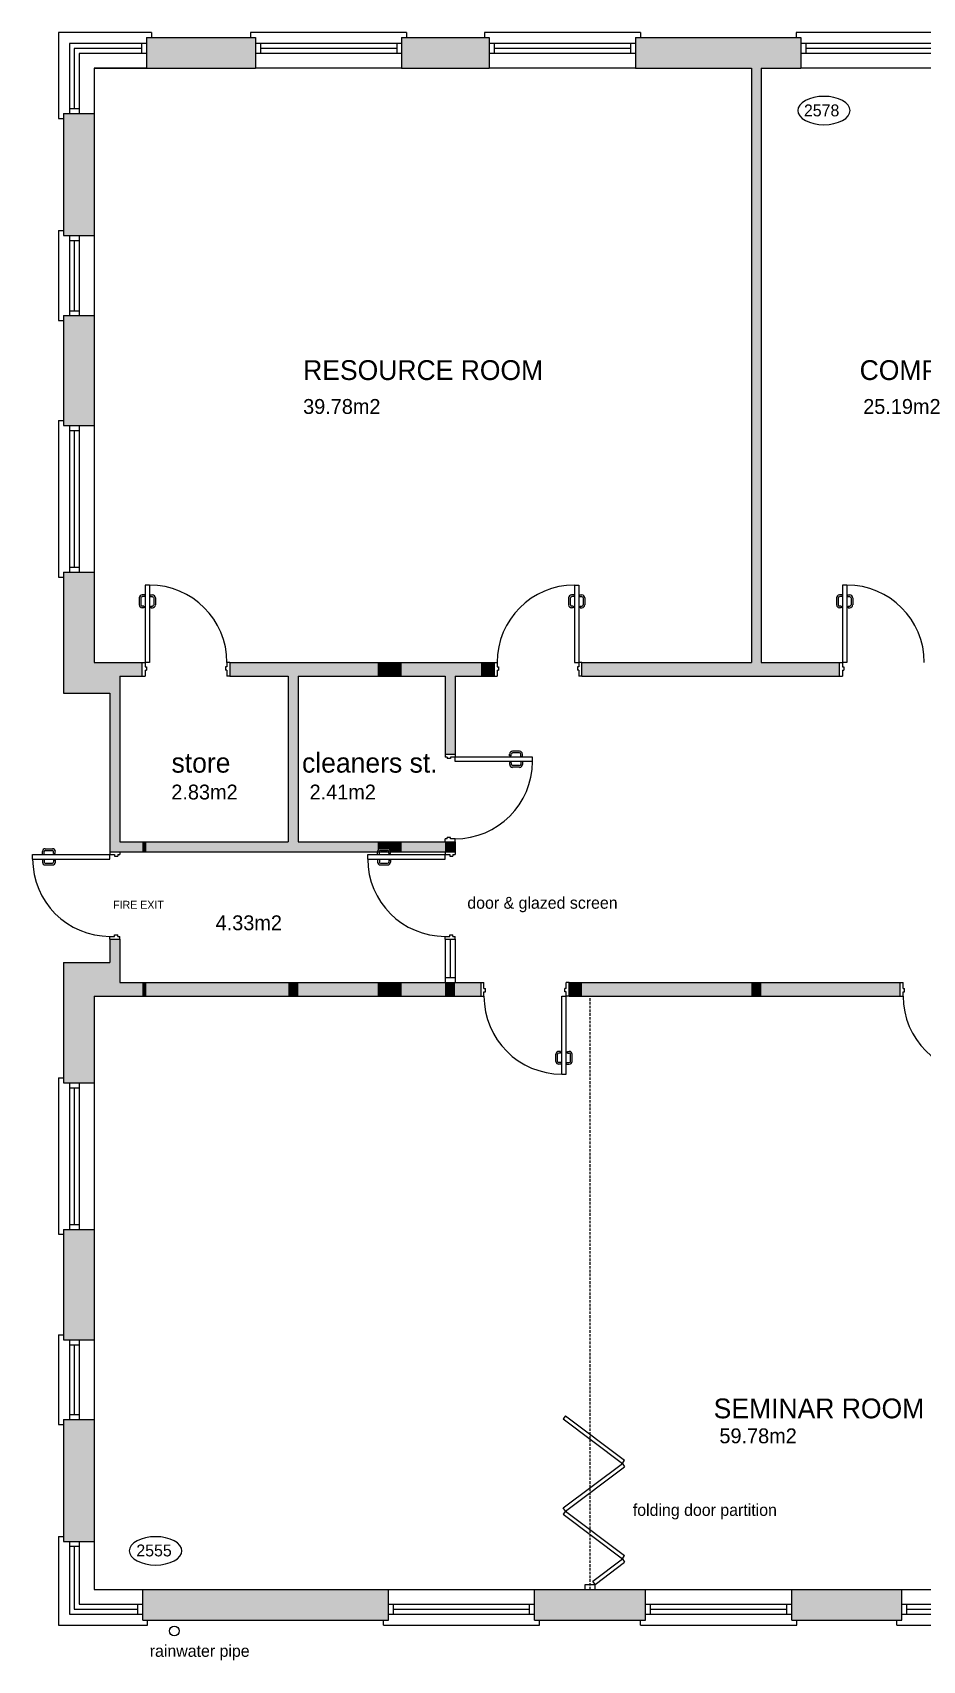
# Model space of a CAD drawing. Extents: x -3138 to 23381, y 5420 to 23275.
# Drawn here: x -3138 to 5842, y 6029 to 22465 of the extents above; entities that cross this region are included whole.
import ezdxf

# ---------------------------------------------------------------- set-up
doc = ezdxf.new("R2010")
doc.units = 0
doc.linetypes.add('DASHEDX2', pattern=[38.1, 25.4, -12.7])
for name, color, linetype in [('A-DOORS___FRAMES-G', 150, 'CONTINUOUS'), ('A-EXTERNAL_-WALL_G', 7, 'CONTINUOUS'), ('A-INTERNAL_WALL_G', 7, 'CONTINUOUS'), ('A-WINDOW_G', 62, 'CONTINUOUS'), ('AREA', 6, 'CONTINUOUS'), ('CEILING_HEIGHTS', 40, 'CONTINUOUS'), ('RAINWATER_PIPES', 5, 'CONTINUOUS'), ('ROOM_TITLES', 7, 'CONTINUOUS'), ('TEXT', 7, 'CONTINUOUS'), ('WALLSHADE', 254, 'CONTINUOUS')]:
    doc.layers.add(name, color=color, linetype=linetype)
doc.styles.add('STYLE2', font='comic.ttf', dxfattribs={"height": 200})

# ---------------------------------------------------------------- blocks, each defined once
blk = doc.blocks.new('*U13')
at = {"layer": 'WALLSHADE', "linetype": 'CONTINUOUS'}
for points in [[(-1989, 22105), (-1989, 22415), (-1147, 22105)], [(-1147, 22105), (-1989, 22415), (-1147, 22415)], [(-1147, 22105), (-1147, 22415), (-889, 22105)], [(-889, 22105), (-1147, 22415), (-889, 22415)], [(586, 22105), (586, 22415), (1025, 22105)], [(1025, 22105), (586, 22415), (1025, 22415)], [(1025, 22105), (1025, 22415), (1125, 22105)], [(1125, 22105), (1025, 22415), (1125, 22415)], [(1125, 22105), (1125, 22415), (1387, 22105)], [(1387, 22105), (1125, 22415), (1387, 22415)], [(1387, 22105), (1387, 22415), (1471, 22105)], [(1471, 22105), (1387, 22415), (1471, 22415)], [(2946, 22105), (2946, 22415), (4115, 22105)], [(4115, 22105), (2946, 22415), (4115, 22415)], [(4115, 15966), (4115, 22415), (4215, 15966)], [(4215, 15966), (4115, 22415), (4215, 22415)], [(4215, 22105), (4215, 22415), (4616, 22105)], [(4616, 22105), (4215, 22415), (4616, 22415)], [(-2827, 20417), (-2827, 21647), (-2517, 20417)], [(-2517, 20417), (-2827, 21647), (-2517, 21647)], [(-2827, 18497), (-2827, 19607), (-2517, 18497)], [(-2517, 18497), (-2827, 19607), (-2517, 19607)], [(-2827, 15797), (-2827, 17017), (-2517, 15797)], [(-2517, 15797), (-2827, 17017), (-2517, 17017)], [(-2517, 15797), (-2517, 16106), (-2357, 15797)], [(-2357, 15797), (-2517, 16106), (-2357, 16106)], [(-2357, 14195), (-2357, 16106), (-2257, 14195)], [(-2257, 14195), (-2357, 16106), (-2257, 16106)], [(-2257, 15966), (-2257, 16106), (-2032, 15966)], [(-2032, 15966), (-2257, 16106), (-2032, 16106)], [(-1147, 15966), (-1147, 16106), (-889, 15966)], [(-889, 15966), (-1147, 16106), (-889, 16106)], [(-889, 15966), (-889, 16106), (-558, 15966)], [(-558, 15966), (-889, 16106), (-558, 16106)], [(-558, 14195), (-558, 16106), (-458, 14195)], [(-458, 14195), (-558, 16106), (-458, 16106)], [(-458, 15966), (-458, 16106), (344, 15966)], [(344, 15966), (-458, 16106), (344, 16106)], [(344, 15966), (344, 16106), (344, 15966)], [(344, 15966), (344, 16106), (344, 16106)], [(344, 15966), (344, 16106), (346, 15966)], [(346, 15966), (344, 16106), (346, 16106)], [(346, 15966), (346, 16106), (348, 15966)], [(348, 15966), (346, 16106), (348, 16106)], [(348, 15966), (348, 16106), (350, 15966)], [(350, 15966), (348, 16106), (350, 16106)], [(350, 15966), (350, 16106), (354, 15966)], [(354, 15966), (350, 16106), (354, 16106)], [(354, 15966), (354, 16106), (358, 15966)], [(358, 15966), (354, 16106), (358, 16106)], [(358, 15966), (358, 16106), (363, 15966)], [(363, 15966), (358, 16106), (363, 16106)], [(363, 15966), (363, 16106), (367, 15966)], [(367, 15966), (363, 16106), (367, 16106)], [(367, 15966), (367, 16106), (372, 15966)], [(372, 15966), (367, 16106), (372, 16106)], [(372, 15966), (372, 16106), (445, 15966)], [(445, 15966), (372, 16106), (445, 16106)], [(445, 15966), (445, 16106), (450, 15966)], [(450, 15966), (445, 16106), (450, 16106)], [(450, 15966), (450, 16106), (455, 15966)], [(455, 15966), (450, 16106), (455, 16106)], [(455, 15966), (455, 16106), (459, 15966)], [(459, 15966), (455, 16106), (459, 16106)], [(459, 15966), (459, 16106), (463, 15966)], [(463, 15966), (459, 16106), (463, 16106)], [(463, 15966), (463, 16106), (467, 15966)], [(467, 15966), (463, 16106), (467, 16106)], [(467, 15966), (467, 16106), (469, 15966)], [(469, 15966), (467, 16106), (469, 16106)], [(469, 15966), (469, 16106), (472, 15966)], [(472, 15966), (469, 16106), (472, 16106)], [(472, 15966), (472, 16106), (473, 15966)], [(473, 15966), (472, 16106), (473, 16106)], [(473, 15966), (473, 16106), (473, 15966)], [(473, 15966), (473, 16106), (473, 16106)], [(473, 15966), (473, 16106), (586, 15966)], [(586, 15966), (473, 16106), (586, 16106)], [(586, 15966), (586, 16106), (1025, 15966)], [(1025, 15966), (586, 16106), (1025, 16106)], [(1025, 15180), (1025, 16106), (1125, 15180)], [(1125, 15180), (1025, 16106), (1125, 16106)], [(1125, 15966), (1125, 16106), (1387, 15966)], [(1387, 15966), (1125, 16106), (1387, 16106)], [(1387, 15966), (1387, 16106), (1471, 15966)], [(1471, 15966), (1387, 16106), (1471, 16106)], [(1471, 15966), (1471, 16106), (1520, 15966)], [(1520, 15966), (1471, 16106), (1520, 16106)], [(2405, 15966), (2405, 16106), (2946, 15966)], [(2946, 15966), (2405, 16106), (2946, 16106)], [(2946, 15966), (2946, 16106), (4115, 15966)], [(4115, 15966), (2946, 16106), (4115, 16106)], [(4215, 15966), (4215, 16106), (4616, 15966)], [(4616, 15966), (4215, 16106), (4616, 16106)], [(4616, 15966), (4616, 16106), (5005, 15966)], [(5005, 15966), (4616, 16106), (5005, 16106)], [(-2257, 14195), (-2257, 14295), (-2032, 14195)], [(-2032, 14195), (-2257, 14295), (-2032, 14295)], [(-2032, 14195), (-2032, 14295), (-1989, 14195)], [(-1989, 14195), (-2032, 14295), (-1989, 14295)], [(-1989, 14195), (-1989, 14295), (-1147, 14195)], [(-1147, 14195), (-1989, 14295), (-1147, 14295)], [(-1147, 14195), (-1147, 14295), (-889, 14195)], [(-889, 14195), (-1147, 14295), (-889, 14295)], [(-889, 14195), (-889, 14295), (-558, 14195)], [(-558, 14195), (-889, 14295), (-558, 14295)], [(-458, 14195), (-458, 14295), (344, 14195)], [(344, 14195), (-458, 14295), (344, 14295)], [(344, 14196), (344, 14295), (344, 14201)], [(344, 14201), (344, 14295), (344, 14295)], [(344, 14201), (344, 14295), (346, 14206)], [(346, 14206), (344, 14295), (346, 14295)], [(346, 14206), (346, 14295), (348, 14210)], [(348, 14210), (346, 14295), (348, 14295)], [(348, 14210), (348, 14295), (350, 14214)], [(350, 14214), (348, 14295), (350, 14295)], [(350, 14214), (350, 14295), (354, 14218)], [(354, 14218), (350, 14295), (354, 14295)], [(354, 14218), (354, 14295), (358, 14221)], [(358, 14221), (354, 14295), (358, 14295)], [(358, 14221), (358, 14295), (363, 14223)], [(363, 14223), (358, 14295), (363, 14295)], [(363, 14223), (363, 14295), (367, 14224)], [(367, 14224), (363, 14295), (367, 14295)], [(367, 14224), (367, 14295), (372, 14225)], [(372, 14225), (367, 14295), (372, 14295)], [(372, 14225), (372, 14295), (445, 14225)], [(445, 14225), (372, 14295), (445, 14295)], [(445, 14225), (445, 14295), (450, 14224)], [(450, 14224), (445, 14295), (450, 14295)], [(450, 14224), (450, 14295), (455, 14223)], [(455, 14223), (450, 14295), (455, 14295)], [(455, 14223), (455, 14295), (459, 14221)], [(459, 14221), (455, 14295), (459, 14295)], [(459, 14221), (459, 14295), (463, 14218)], [(463, 14218), (459, 14295), (463, 14295)], [(463, 14218), (463, 14295), (467, 14214)], [(467, 14214), (463, 14295), (467, 14295)], [(467, 14214), (467, 14295), (469, 14210)], [(469, 14210), (467, 14295), (469, 14295)], [(469, 14210), (469, 14295), (472, 14206)], [(472, 14206), (469, 14295), (472, 14295)], [(472, 14206), (472, 14295), (473, 14201)], [(473, 14201), (472, 14295), (473, 14295)], [(473, 14201), (473, 14295), (473, 14196)], [(473, 14196), (473, 14295), (473, 14295)], [(473, 14195), (473, 14295), (586, 14195)], [(586, 14195), (473, 14295), (586, 14295)], [(586, 14195), (586, 14295), (1025, 14195)], [(1025, 14195), (586, 14295), (1025, 14295)], [(1025, 14195), (1025, 14295), (1125, 14195)], [(1125, 14195), (1025, 14295), (1125, 14295)], [(-2357, 12735), (-2357, 13310), (-2257, 12735)], [(-2257, 12735), (-2357, 13310), (-2257, 13310)], [(-2827, 11862), (-2827, 13077), (-2517, 11862)], [(-2517, 11862), (-2827, 13077), (-2517, 13077)], [(-2517, 12735), (-2517, 13077), (-2357, 12735)], [(-2357, 12735), (-2517, 13077), (-2357, 13077)], [(-2257, 12735), (-2257, 12875), (-2032, 12735)], [(-2032, 12735), (-2257, 12875), (-2032, 12875)], [(-2032, 12735), (-2032, 12875), (-1989, 12735)], [(-1989, 12735), (-2032, 12875), (-1989, 12875)], [(-1989, 12735), (-1989, 12875), (-1147, 12735)], [(-1147, 12735), (-1989, 12875), (-1147, 12875)], [(-1147, 12735), (-1147, 12875), (-889, 12735)], [(-889, 12735), (-1147, 12875), (-889, 12875)], [(-889, 12735), (-889, 12875), (-558, 12735)], [(-558, 12735), (-889, 12875), (-558, 12875)], [(-558, 12735), (-558, 12875), (-458, 12735)], [(-458, 12735), (-558, 12875), (-458, 12875)], [(-458, 12735), (-458, 12875), (344, 12735)], [(344, 12735), (-458, 12875), (344, 12875)], [(344, 12735), (344, 12875), (344, 12735)], [(344, 12735), (344, 12875), (344, 12875)], [(344, 12735), (344, 12875), (346, 12735)], [(346, 12735), (344, 12875), (346, 12875)], [(346, 12735), (346, 12875), (348, 12735)], [(348, 12735), (346, 12875), (348, 12875)], [(348, 12735), (348, 12875), (350, 12735)], [(350, 12735), (348, 12875), (350, 12875)], [(350, 12735), (350, 12875), (354, 12735)], [(354, 12735), (350, 12875), (354, 12875)], [(354, 12735), (354, 12875), (358, 12735)], [(358, 12735), (354, 12875), (358, 12875)], [(358, 12735), (358, 12875), (363, 12735)], [(363, 12735), (358, 12875), (363, 12875)], [(363, 12735), (363, 12875), (367, 12735)], [(367, 12735), (363, 12875), (367, 12875)], [(367, 12735), (367, 12875), (372, 12735)], [(372, 12735), (367, 12875), (372, 12875)], [(372, 12735), (372, 12875), (445, 12735)], [(445, 12735), (372, 12875), (445, 12875)], [(445, 12735), (445, 12875), (450, 12735)], [(450, 12735), (445, 12875), (450, 12875)], [(450, 12735), (450, 12875), (455, 12735)], [(455, 12735), (450, 12875), (455, 12875)], [(455, 12735), (455, 12875), (459, 12735)], [(459, 12735), (455, 12875), (459, 12875)], [(459, 12735), (459, 12875), (463, 12735)], [(463, 12735), (459, 12875), (463, 12875)], [(463, 12735), (463, 12875), (467, 12735)], [(467, 12735), (463, 12875), (467, 12875)], [(467, 12735), (467, 12875), (469, 12735)], [(469, 12735), (467, 12875), (469, 12875)], [(469, 12735), (469, 12875), (472, 12735)], [(472, 12735), (469, 12875), (472, 12875)], [(472, 12735), (472, 12875), (473, 12735)], [(473, 12735), (472, 12875), (473, 12875)], [(473, 12735), (473, 12875), (473, 12735)], [(473, 12735), (473, 12875), (473, 12875)], [(473, 12735), (473, 12875), (586, 12735)], [(586, 12735), (473, 12875), (586, 12875)], [(586, 12735), (586, 12875), (1025, 12735)], [(1025, 12735), (586, 12875), (1025, 12875)], [(1025, 12735), (1025, 12875), (1125, 12735)], [(1125, 12735), (1025, 12875), (1125, 12875)], [(1125, 12735), (1125, 12875), (1387, 12735)], [(1387, 12735), (1125, 12875), (1387, 12875)], [(2277, 12735), (2277, 12875), (2405, 12735)], [(2405, 12735), (2277, 12875), (2405, 12875)], [(2405, 12735), (2405, 12875), (2946, 12735)], [(2946, 12735), (2405, 12875), (2946, 12875)], [(2946, 12735), (2946, 12875), (4115, 12735)], [(4115, 12735), (2946, 12875), (4115, 12875)], [(4115, 12735), (4115, 12875), (4215, 12735)], [(4215, 12735), (4115, 12875), (4215, 12875)], [(4215, 12735), (4215, 12875), (4616, 12735)], [(4616, 12735), (4215, 12875), (4616, 12875)], [(4616, 12735), (4616, 12875), (5005, 12735)], [(5005, 12735), (4616, 12875), (5005, 12875)], [(5005, 12735), (5005, 12875), (5617, 12735)], [(5617, 12735), (5005, 12875), (5617, 12875)]]:
    blk.add_solid(points, dxfattribs=at)
blk = doc.blocks.new('*U14')
at = {"layer": 'WALLSHADE', "linetype": 'CONTINUOUS'}
for points in [[(-2827, 9267), (-2827, 10382), (-2517, 9267)], [(-2517, 9267), (-2827, 10382), (-2517, 10382)], [(-2827, 7232), (-2827, 8462), (-2517, 7232)], [(-2517, 7232), (-2827, 8462), (-2517, 8462)], [(-2027, 6437), (-2027, 6747), (453, 6437)], [(453, 6437), (-2027, 6747), (453, 6747)], [(1928, 6437), (1928, 6747), (3048, 6437)], [(3048, 6437), (1928, 6747), (3048, 6747)], [(4523, 6437), (4523, 6747), (5633, 6437)], [(5633, 6437), (4523, 6747), (5633, 6747)]]:
    blk.add_solid(points, dxfattribs=at)

msp = doc.modelspace()

# ---------------------------------------------------------------- linework, layer by layer
at = {"layer": 'A-DOORS___FRAMES-G'}
for p, q in [((-2005, 16787), (-2033, 16787)), ((-2005, 16770), (-2033, 16770)), ((-2005, 16787), (-2005, 16770)), ((-2002, 16887), (-2002, 16106)), ((-1958, 16887), (-2002, 16887)), ((-1958, 16887), (-1958, 16106)), ((-1956, 16787), (-1956, 16770)), ((-1956, 16787), (-1928, 16787)), ((-1956, 16770), (-1928, 16770)), ((2328, 16787), (2300, 16787)), ((2328, 16770), (2300, 16770)), ((2328, 16787), (2328, 16770)), ((2331, 16887), (2331, 16106)), ((2331, 16887), (2375, 16887)), ((2375, 16887), (2375, 16106)), ((2377, 16787), (2377, 16770)), ((2377, 16787), (2406, 16787)), ((2377, 16770), (2406, 16770)), ((5032, 16787), (5004, 16787)), ((5032, 16770), (5004, 16770)), ((5032, 16787), (5032, 16770)), ((5035, 16887), (5035, 16106)), ((5079, 16887), (5035, 16887)), ((5079, 16887), (5079, 16106)), ((5081, 16787), (5081, 16770)), ((5081, 16787), (5109, 16787)), ((5081, 16770), (5109, 16770)), ((-2062, 16758), (-2062, 16686)), ((-2045, 16758), (-2045, 16686)), ((-2015, 16674), (-2033, 16674)), ((-2015, 16657), (-2033, 16657)), ((-2015, 16674), (-2015, 16657)), ((-1946, 16674), (-1928, 16674)), ((-1946, 16674), (-1946, 16657)), ((-1946, 16657), (-1928, 16657)), ((-1916, 16758), (-1916, 16686)), ((-1899, 16758), (-1899, 16686)), ((2271, 16758), (2271, 16686)), ((2288, 16758), (2288, 16686)), ((2318, 16674), (2300, 16674)), ((2318, 16657), (2300, 16657)), ((2318, 16674), (2318, 16657)), ((2387, 16674), (2406, 16674)), ((2387, 16674), (2387, 16657)), ((2387, 16657), (2406, 16657)), ((2417, 16758), (2417, 16686)), ((2434, 16758), (2434, 16686)), ((4975, 16758), (4975, 16686)), ((4992, 16758), (4992, 16686)), ((5022, 16674), (5004, 16674)), ((5022, 16657), (5004, 16657)), ((5022, 16674), (5022, 16657)), ((5091, 16674), (5109, 16674)), ((5091, 16674), (5091, 16657)), ((5091, 16657), (5109, 16657)), ((5121, 16758), (5121, 16686)), ((5138, 16758), (5138, 16686)), ((-2032, 16106), (-2002, 16106)), ((-2032, 15966), (-2002, 15966)), ((-2002, 16106), (-2002, 16060)), ((-1958, 16106), (-2002, 16106)), ((-2002, 16060), (-1988, 16060)), ((-2002, 16027), (-1988, 16027)), ((-2002, 16027), (-2002, 15966)), ((-1988, 16060), (-1988, 16027)), ((-1177, 16060), (-1191, 16060)), ((-1191, 16060), (-1191, 16027)), ((-1177, 16027), (-1191, 16027)), ((-1147, 16106), (-1177, 16106)), ((-1177, 16106), (-1177, 16060)), ((-1177, 16027), (-1177, 15966)), ((-1147, 15966), (-1177, 15966)), ((1520, 16106), (1550, 16106)), ((1520, 15966), (1550, 15966)), ((1550, 16106), (1550, 16060)), ((1550, 16060), (1564, 16060)), ((1550, 16027), (1564, 16027)), ((1550, 16027), (1550, 15966)), ((1564, 16060), (1564, 16027)), ((2331, 16106), (2375, 16106)), ((2375, 16060), (2361, 16060)), ((2361, 16060), (2361, 16027)), ((2375, 16027), (2361, 16027)), ((2405, 16106), (2375, 16106)), ((2375, 16106), (2375, 16060)), ((2375, 16027), (2375, 15966)), ((2405, 15966), (2375, 15966)), ((5005, 16106), (5035, 16106)), ((5005, 15966), (5035, 15966)), ((5035, 16106), (5035, 16060)), ((5079, 16106), (5035, 16106)), ((5035, 16060), (5049, 16060)), ((5035, 16027), (5049, 16027)), ((5035, 16027), (5035, 15966)), ((5049, 16060), (5049, 16027)), ((1025, 15180), (1025, 15150)), ((1046, 15150), (1025, 15150)), ((1046, 15150), (1046, 15136)), ((1079, 15136), (1046, 15136)), ((1079, 15150), (1079, 15136)), ((1125, 15150), (1079, 15150)), ((1125, 15180), (1125, 15150)), ((1125, 15106), (1125, 15150)), ((1906, 15150), (1125, 15150)), ((1676, 15163), (1676, 15181)), ((1693, 15163), (1676, 15163)), ((1693, 15163), (1693, 15181)), ((1777, 15210), (1705, 15210)), ((1777, 15193), (1705, 15193)), ((1789, 15153), (1789, 15181)), ((1806, 15153), (1789, 15153)), ((1806, 15153), (1806, 15181)), ((1906, 15106), (1906, 15150)), ((1906, 15106), (1125, 15106)), ((1676, 15094), (1676, 15075)), ((1693, 15094), (1676, 15094)), ((1693, 15094), (1693, 15075)), ((1777, 15064), (1705, 15064)), ((1777, 15047), (1705, 15047)), ((1806, 15104), (1789, 15104)), ((1789, 15104), (1789, 15075)), ((1806, 15104), (1806, 15075)), ((1025, 14295), (1025, 14325)), ((1046, 14325), (1025, 14325)), ((1046, 14325), (1046, 14339)), ((1079, 14339), (1046, 14339)), ((1079, 14325), (1079, 14339)), ((1125, 14325), (1079, 14325)), ((1125, 14295), (1125, 14325)), ((-3138, 14165), (-2357, 14165)), ((-3138, 14121), (-3138, 14165)), ((-3038, 14168), (-3038, 14196)), ((-3038, 14168), (-3021, 14168)), ((-3021, 14168), (-3021, 14196)), ((-3010, 14225), (-2937, 14225)), ((-3010, 14208), (-2937, 14208)), ((-2926, 14178), (-2926, 14196)), ((-2926, 14178), (-2909, 14178)), ((-2909, 14178), (-2909, 14196)), ((-2357, 14195), (-2357, 14165)), ((-2357, 14165), (-2311, 14165)), ((-2357, 14121), (-2357, 14165)), ((-2311, 14165), (-2311, 14151)), ((-2311, 14151), (-2278, 14151)), ((-2278, 14165), (-2278, 14151)), ((-2278, 14165), (-2257, 14165)), ((-2257, 14195), (-2257, 14165)), ((244, 14165), (1025, 14165)), ((244, 14121), (244, 14165)), ((344, 14168), (344, 14196)), ((344, 14168), (361, 14168)), ((361, 14168), (361, 14196)), ((372, 14225), (445, 14225)), ((372, 14208), (445, 14208)), ((456, 14178), (456, 14196)), ((456, 14178), (473, 14178)), ((473, 14178), (473, 14196)), ((1025, 14195), (1025, 14165)), ((1025, 14165), (1071, 14165)), ((1025, 14121), (1025, 14165)), ((1071, 14165), (1071, 14151)), ((1071, 14151), (1104, 14151)), ((1104, 14165), (1104, 14151)), ((1104, 14165), (1125, 14165)), ((1125, 14195), (1125, 14165)), ((-3138, 14121), (-2357, 14121)), ((-3038, 14119), (-3021, 14119)), ((-3038, 14119), (-3038, 14090)), ((-3021, 14119), (-3021, 14090)), ((-3010, 14079), (-2937, 14079)), ((-3010, 14062), (-2937, 14062)), ((-2926, 14109), (-2926, 14090)), ((-2926, 14109), (-2909, 14109)), ((-2909, 14109), (-2909, 14090)), ((244, 14121), (1025, 14121)), ((344, 14119), (361, 14119)), ((344, 14119), (344, 14090)), ((361, 14119), (361, 14090)), ((372, 14079), (445, 14079)), ((372, 14062), (445, 14062)), ((456, 14109), (456, 14090)), ((456, 14109), (473, 14109)), ((473, 14109), (473, 14090)), ((-2357, 13310), (-2357, 13340)), ((-2357, 13340), (-2311, 13340)), ((-2311, 13340), (-2311, 13354)), ((-2311, 13354), (-2278, 13354)), ((-2278, 13340), (-2278, 13354)), ((-2278, 13340), (-2257, 13340)), ((-2257, 13310), (-2257, 13340)), ((1025, 13310), (1025, 13340)), ((1025, 13340), (1071, 13340)), ((1071, 13340), (1071, 13354)), ((1071, 13354), (1104, 13354)), ((1104, 13340), (1104, 13354)), ((1104, 13340), (1125, 13340)), ((1125, 13310), (1125, 13340)), ((1025, 13310), (1025, 12875)), ((1025, 13310), (1125, 13310)), ((1075, 13310), (1075, 12925)), ((1125, 13310), (1125, 12875)), ((1025, 12925), (1125, 12925)), ((1387, 12875), (1417, 12875)), ((1417, 12814), (1417, 12875)), ((2277, 12875), (2247, 12875)), ((2247, 12814), (2247, 12875)), ((5617, 12875), (5647, 12875)), ((5647, 12814), (5647, 12875)), ((1387, 12735), (1417, 12735)), ((1417, 12814), (1431, 12814)), ((1417, 12781), (1431, 12781)), ((1417, 12735), (1417, 12781)), ((1431, 12781), (1431, 12814)), ((2203, 12735), (2247, 12735)), ((2203, 11949), (2203, 12735)), ((2247, 12814), (2233, 12814)), ((2233, 12781), (2233, 12814)), ((2247, 12781), (2233, 12781)), ((2247, 12735), (2247, 12781)), ((2277, 12735), (2247, 12735)), ((2247, 11949), (2247, 12735)), ((5617, 12735), (5647, 12735)), ((5647, 12814), (5661, 12814)), ((5647, 12781), (5661, 12781)), ((5647, 12735), (5647, 12781)), ((5661, 12781), (5661, 12814)), ((2190, 12179), (2172, 12179)), ((2190, 12162), (2190, 12179)), ((2259, 12179), (2278, 12179)), ((2259, 12162), (2259, 12179)), ((2143, 12078), (2143, 12150)), ((2160, 12078), (2160, 12150)), ((2190, 12162), (2172, 12162)), ((2200, 12066), (2172, 12066)), ((2200, 12049), (2172, 12049)), ((2200, 12049), (2200, 12066)), ((2249, 12049), (2249, 12066)), ((2249, 12066), (2278, 12066)), ((2249, 12049), (2278, 12049)), ((2259, 12162), (2278, 12162)), ((2289, 12078), (2289, 12150)), ((2306, 12078), (2306, 12150)), ((2203, 11949), (2247, 11949)), ((2240, 8500), (2216, 8468)), ((2216, 8468), (2814, 8018)), ((2240, 8500), (2836, 8052)), ((2216, 7569), (2814, 8018)), ((2240, 7537), (2836, 7985)), ((2814, 8018), (2836, 8052)), ((2814, 8018), (2836, 7985)), ((2240, 7537), (2216, 7569)), ((2240, 7537), (2216, 7505)), ((2216, 7505), (2814, 7055)), ((2240, 7537), (2836, 7088)), ((2814, 7055), (2836, 7088)), ((2514, 6829), (2814, 7055)), ((2538, 6797), (2836, 7021)), ((2814, 7055), (2836, 7021)), ((2438, 6797), (2538, 6797)), ((2438, 6747), (2438, 6797)), ((2538, 6797), (2514, 6829)), ((2538, 6747), (2538, 6797))]:
    msp.add_line(p, q, dxfattribs=at)
at = {"layer": 'A-DOORS___FRAMES-G', "linetype": 'DASHEDX2'}
msp.add_line((2488, 6747), (2488, 12735), dxfattribs=at)
at = {"layer": 'A-DOORS___FRAMES-G'}
for centre, radius, start, end in [((-2033, 16758), 28.5, 90, 180), ((-2033, 16758), 11.5, 90, 180), ((-1958, 16106), 781, 0, 90), ((-1928, 16758), 28.5, 0, 90), ((-1928, 16758), 11.5, 0, 90), ((2331, 16106), 781, 90, 180), ((2300, 16758), 28.5, 90, 180), ((2300, 16758), 11.5, 90, 180), ((2406, 16758), 28.5, 0, 90), ((2406, 16758), 11.5, 0, 90), ((5004, 16758), 28.5, 90, 180), ((5004, 16758), 11.5, 90, 180), ((5079, 16106), 781, 0, 90), ((5109, 16758), 28.5, 0, 90), ((5109, 16758), 11.5, 0, 90), ((-2033, 16686), 28.5, 180, 270), ((-2033, 16686), 11.5, 180, 270), ((-1928, 16686), 28.5, 270, 0), ((-1928, 16686), 11.5, 270, 0), ((2300, 16686), 28.5, 180, 270), ((2300, 16686), 11.5, 180, 270), ((2406, 16686), 28.5, 270, 0), ((2406, 16686), 11.5, 270, 0), ((5004, 16686), 28.5, 180, 270), ((5004, 16686), 11.5, 180, 270), ((5109, 16686), 28.5, 270, 0), ((5109, 16686), 11.5, 270, 0), ((1705, 15181), 28.5, 90, 180), ((1705, 15181), 11.5, 90, 180), ((1777, 15181), 28.5, 0, 90), ((1777, 15181), 11.5, 0, 90), ((1125, 15106), 781, 270, 0), ((1705, 15075), 28.5, 180, 270), ((1705, 15075), 11.5, 180, 270), ((1777, 15075), 28.5, 270, 0), ((1777, 15075), 11.5, 270, 0), ((-3010, 14196), 28.5, 90, 180), ((-3010, 14196), 11.5, 90, 180), ((-2937, 14196), 28.5, 0, 90), ((-2937, 14196), 11.5, 0, 90), ((372, 14196), 28.5, 90, 180), ((372, 14196), 11.5, 90, 180), ((445, 14196), 28.5, 0, 90), ((445, 14196), 11.5, 0, 90), ((-2357, 14121), 781, 180, 270), ((-3010, 14090), 28.5, 180, 270), ((-3010, 14090), 11.5, 180, 270), ((-2937, 14090), 28.5, 270, 0), ((-2937, 14090), 11.5, 270, 0), ((1025, 14121), 781, 180, 270), ((372, 14090), 28.5, 180, 270), ((372, 14090), 11.5, 180, 270), ((445, 14090), 28.5, 270, 0), ((445, 14090), 11.5, 270, 0), ((2203, 12735), 786, 180, 270), ((6428, 12735), 781, 180, 270), ((2172, 12150), 28.5, 90, 180), ((2278, 12150), 28.5, 0, 90), ((2172, 12078), 28.5, 180, 270), ((2172, 12150), 11.5, 90, 180), ((2172, 12078), 11.5, 180, 270), ((2278, 12150), 11.5, 0, 90), ((2278, 12078), 28.5, 270, 0), ((2278, 12078), 11.5, 270, 0)]:
    msp.add_arc(centre, radius, start, end, dxfattribs=at)
at = {"layer": 'A-EXTERNAL_-WALL_G'}
for p, q in [((-1989, 22415), (-889, 22415)), ((-1989, 22415), (-1989, 22105)), ((-889, 22415), (-889, 22105)), ((586, 22415), (1471, 22415)), ((586, 22415), (586, 22105)), ((1471, 22415), (1471, 22105)), ((2946, 22415), (4616, 22415)), ((2946, 22415), (2946, 22105)), ((4616, 22415), (4616, 22105)), ((-2517, 22105), (-2517, 20417)), ((-2517, 22105), (-889, 22105)), ((586, 22105), (1471, 22105)), ((2946, 22105), (4115, 22105)), ((4115, 22105), (4115, 16106)), ((4215, 22105), (4215, 16106)), ((4215, 22105), (4616, 22105)), ((-2827, 21647), (-2827, 20417)), ((-2827, 21647), (-2517, 21647)), ((-2827, 20417), (-2517, 20417)), ((-2827, 19607), (-2827, 18497)), ((-2827, 19607), (-2517, 19607)), ((-2517, 19607), (-2517, 18497)), ((-2827, 18497), (-2517, 18497)), ((-2827, 17017), (-2827, 15797)), ((-2827, 17017), (-2517, 17017)), ((-2517, 17017), (-2517, 16106)), ((-2257, 15966), (-2257, 14295)), ((-2032, 15966), (-2032, 16106)), ((-558, 15966), (-558, 14295)), ((-458, 15966), (-458, 14295)), ((1025, 15966), (1025, 15180)), ((1125, 15966), (1125, 15180)), ((2405, 15966), (2405, 16106)), ((5005, 15966), (5005, 16106)), ((-2827, 15797), (-2357, 15797)), ((-2357, 15797), (-2357, 14195)), ((1025, 15180), (1125, 15180)), ((1125, 14295), (1125, 14195)), ((-2357, 13310), (-2357, 13077)), ((-2357, 13310), (-2257, 13310)), ((-2257, 13310), (-2257, 12875)), ((-2827, 13077), (-2827, 11862)), ((-2827, 13077), (-2357, 13077)), ((-2517, 12735), (-2517, 11862)), ((-2827, 11862), (-2517, 11862)), ((-2827, 10382), (-2827, 9267)), ((-2827, 10382), (-2517, 10382)), ((-2517, 10382), (-2517, 9267)), ((-2827, 9267), (-2517, 9267)), ((-2827, 8462), (-2827, 7232)), ((-2827, 8462), (-2517, 8462)), ((-2517, 8462), (-2517, 7232)), ((-2827, 7232), (-2517, 7232)), ((-2027, 6747), (453, 6747)), ((-2027, 6437), (-2027, 6747)), ((453, 6437), (453, 6747)), ((1928, 6747), (3048, 6747)), ((1928, 6437), (1928, 6747)), ((3048, 6437), (3048, 6747)), ((4523, 6747), (5633, 6747)), ((4523, 6437), (4523, 6747)), ((5633, 6437), (5633, 6747)), ((-2027, 6437), (453, 6437)), ((1928, 6437), (3048, 6437)), ((4523, 6437), (5633, 6437))]:
    msp.add_line(p, q, dxfattribs=at)
at = {"layer": 'A-INTERNAL_WALL_G'}
for p, q in [((-2517, 16106), (-2032, 16106)), ((-2257, 15966), (-2032, 15966)), ((-1147, 16106), (1520, 16106)), ((-1147, 16106), (-1147, 15966)), ((-1147, 15966), (-558, 15966)), ((-458, 15966), (1025, 15966)), ((1125, 15966), (1520, 15966)), ((1520, 16106), (1520, 15966)), ((2405, 16106), (4115, 16106)), ((2405, 15966), (5005, 15966)), ((4215, 16106), (5005, 16106)), ((-2357, 14195), (1125, 14195)), ((-2257, 14295), (-558, 14295)), ((-458, 14295), (1125, 14295)), ((-2257, 12875), (1387, 12875)), ((1387, 12735), (1387, 12875)), ((2277, 12875), (5617, 12875)), ((2277, 12735), (2277, 12875)), ((5617, 12735), (5617, 12875)), ((-2517, 12735), (1387, 12735)), ((2277, 12735), (5617, 12735))]:
    msp.add_line(p, q, dxfattribs=at)
at = {"layer": 'A-WINDOW_G'}
for p, q in [((-2877, 22465), (-2877, 21597)), ((-1939, 22465), (-2877, 22465)), ((-2767, 22355), (-2767, 21647)), ((-1989, 22355), (-2767, 22355)), ((-2039, 22355), (-2039, 22255)), ((-1939, 22465), (-1939, 22415)), ((-939, 22465), (-939, 22415)), ((636, 22465), (-939, 22465)), ((586, 22355), (-889, 22355)), ((-839, 22355), (-839, 22255)), ((536, 22355), (536, 22255)), ((636, 22465), (636, 22415)), ((1421, 22465), (1421, 22415)), ((2996, 22465), (1421, 22465)), ((2946, 22355), (1471, 22355)), ((1521, 22355), (1521, 22255)), ((2896, 22355), (2896, 22255)), ((2996, 22465), (2996, 22415)), ((4566, 22465), (4566, 22415)), ((6141, 22465), (4566, 22465)), ((6091, 22355), (4616, 22355)), ((4666, 22355), (4666, 22255)), ((-2717, 22305), (-2717, 21697)), ((-2039, 22305), (-2717, 22305)), ((-2667, 22255), (-2667, 21647)), ((-1989, 22255), (-2667, 22255)), ((586, 22255), (-889, 22255)), ((536, 22305), (-839, 22305)), ((2946, 22255), (1471, 22255)), ((2896, 22305), (1521, 22305)), ((6091, 22255), (4616, 22255)), ((6041, 22305), (4666, 22305)), ((-2517, 22105), (-2517, 21647)), ((-1989, 22105), (-2517, 22105)), ((586, 22105), (-889, 22105)), ((2946, 22105), (1471, 22105)), ((6091, 22105), (4616, 22105)), ((-2767, 21697), (-2667, 21697)), ((-2877, 21597), (-2827, 21597)), ((-2877, 20467), (-2827, 20467)), ((-2877, 20467), (-2877, 19557)), ((-2767, 20417), (-2767, 19607)), ((-2667, 20417), (-2667, 19607)), ((-2517, 20417), (-2517, 19607)), ((-2767, 20367), (-2667, 20367)), ((-2717, 20367), (-2717, 19657)), ((-2767, 19657), (-2667, 19657)), ((-2877, 19557), (-2827, 19557)), ((-2877, 18547), (-2827, 18547)), ((-2877, 18547), (-2877, 16967)), ((-2767, 18497), (-2767, 17017)), ((-2767, 18447), (-2667, 18447)), ((-2717, 18447), (-2717, 17067)), ((-2667, 18497), (-2667, 17017)), ((-2517, 18497), (-2517, 17017)), ((-2877, 16967), (-2827, 16967)), ((-2767, 17067), (-2667, 17067)), ((-2877, 11912), (-2827, 11912)), ((-2877, 11912), (-2877, 10332)), ((-2767, 11862), (-2767, 10382)), ((-2667, 11862), (-2667, 10382)), ((-2517, 11862), (-2517, 10382)), ((-2767, 11812), (-2667, 11812)), ((-2717, 11812), (-2717, 10432)), ((-2767, 10432), (-2667, 10432)), ((-2877, 10332), (-2827, 10332)), ((-2877, 9317), (-2827, 9317)), ((-2877, 9317), (-2877, 8412)), ((-2767, 9267), (-2767, 8462)), ((-2767, 9217), (-2667, 9217)), ((-2717, 9217), (-2717, 8512)), ((-2667, 9267), (-2667, 8462)), ((-2517, 9267), (-2517, 8462)), ((-2877, 8412), (-2827, 8412)), ((-2767, 8512), (-2667, 8512)), ((-2877, 7282), (-2827, 7282)), ((-2877, 7282), (-2877, 6387)), ((-2767, 7232), (-2767, 6498)), ((-2667, 7232), (-2667, 6598)), ((-2517, 7232), (-2517, 6747)), ((-2767, 7182), (-2667, 7182)), ((-2717, 7182), (-2717, 6548)), ((-2517, 6747), (-2027, 6747)), ((453, 6747), (1928, 6747)), ((3048, 6747), (4523, 6747)), ((5633, 6747), (7108, 6747)), ((-2667, 6598), (-2027, 6598)), ((-2077, 6498), (-2077, 6598)), ((453, 6598), (1928, 6598)), ((503, 6498), (503, 6598)), ((1878, 6498), (1878, 6598)), ((3048, 6598), (4523, 6598)), ((3098, 6498), (3098, 6598)), ((4473, 6498), (4473, 6598)), ((5633, 6598), (7108, 6598)), ((5683, 6498), (5683, 6598)), ((-2767, 6498), (-2027, 6498)), ((-2717, 6548), (-2077, 6548)), ((-1977, 6387), (-1977, 6437)), ((403, 6387), (403, 6437)), ((453, 6498), (1928, 6498)), ((503, 6548), (1878, 6548)), ((1978, 6387), (1978, 6437)), ((2998, 6387), (2998, 6437)), ((3048, 6498), (4523, 6498)), ((3098, 6548), (4473, 6548)), ((4573, 6387), (4573, 6437)), ((5583, 6387), (5583, 6437)), ((5633, 6498), (7108, 6498)), ((5683, 6548), (7058, 6548)), ((-2877, 6387), (-1977, 6387)), ((403, 6387), (1978, 6387)), ((2998, 6387), (4573, 6387)), ((5583, 6387), (7158, 6387))]:
    msp.add_line(p, q, dxfattribs=at)
at = {"layer": 'CEILING_HEIGHTS', "linetype": 'CONTINUOUS'}
for points in [[(5112, 21677), (5107, 21705), (5092, 21732), (5068, 21757), (5035, 21778), (4995, 21796), (4949, 21809), (4899, 21818), (4848, 21820), (4796, 21818), (4746, 21809), (4701, 21796), (4660, 21778), (4628, 21757), (4603, 21732), (4588, 21705), (4583, 21677), (4588, 21650), (4603, 21623), (4628, 21598), (4660, 21576), (4701, 21559), (4746, 21546), (4796, 21537), (4848, 21535), (4899, 21537), (4949, 21546), (4995, 21559), (5035, 21576), (5068, 21598), (5092, 21623), (5107, 21650)], [(-1632, 7136), (-1637, 7164), (-1653, 7191), (-1677, 7216), (-1710, 7237), (-1750, 7255), (-1796, 7268), (-1845, 7276), (-1897, 7279), (-1949, 7276), (-1998, 7268), (-2044, 7255), (-2084, 7237), (-2117, 7216), (-2142, 7191), (-2157, 7164), (-2162, 7136), (-2157, 7108), (-2142, 7082), (-2117, 7057), (-2084, 7035), (-2044, 7017), (-1998, 7004), (-1949, 6996), (-1897, 6993), (-1845, 6996), (-1796, 7004), (-1750, 7017), (-1710, 7035), (-1677, 7057), (-1653, 7082), (-1637, 7108)]]:
    msp.add_lwpolyline(points, close=True, dxfattribs=at)
at = {"layer": 'RAINWATER_PIPES', "linetype": 'CONTINUOUS'}
msp.add_circle((-1708, 6327), 50, dxfattribs=at)

# ---------------------------------------------------------------- block references
at = {"layer": 'WALLSHADE', "linetype": 'CONTINUOUS'}
for name in ['*U13', '*U14']:
    msp.add_blockref(name, (0, 0), dxfattribs=at)

# ---------------------------------------------------------------- texts
at = {"layer": 'AREA', "linetype": 'CONTINUOUS', "style": 'STYLE2'}
for s, p in [('39.78m2', (-408, 18615)), ('25.19m2', (5244, 18615)), ('2.83m2', (-1738, 14722)), ('2.41m2', (-343, 14722)), ('4.33m2', (-1291, 13402)), ('59.78m2', (3793, 8222))]:
    msp.add_text(s, height=150, dxfattribs=at).set_placement(p)
at = {"layer": 'CEILING_HEIGHTS', "linetype": 'CONTINUOUS', "style": 'STYLE2'}
for s, p in [('2578', (4646, 21619)), ('2555', (-2091, 7080))]:
    msp.add_text(s, height=120, dxfattribs=at).set_placement(p)
at = {"layer": 'ROOM_TITLES', "linetype": 'CONTINUOUS', "style": 'STYLE2'}
for s, p in [('RESOURCE ROOM', (-408, 18957)), ('COMPUTER ROOM', (5208, 18957)), ('store', (-1736, 14993)), ('cleaners st.', (-419, 14993)), ('SEMINAR ROOM', (3735, 8474))]:
    msp.add_text(s, height=200, dxfattribs=at).set_placement(p)
at = {"layer": 'TEXT', "linetype": 'CONTINUOUS', "style": 'STYLE2'}
for s, height, p in [('FIRE EXIT', 80, (-2325, 13619)), ('door & glazed screen', 120, (1249, 13619)), ('folding door partition', 120, (2919, 7489)), ('rainwater pipe', 120, (-1956, 6066))]:
    msp.add_text(s, height=height, dxfattribs=at).set_placement(p)

doc.saveas('drawing.dxf')
